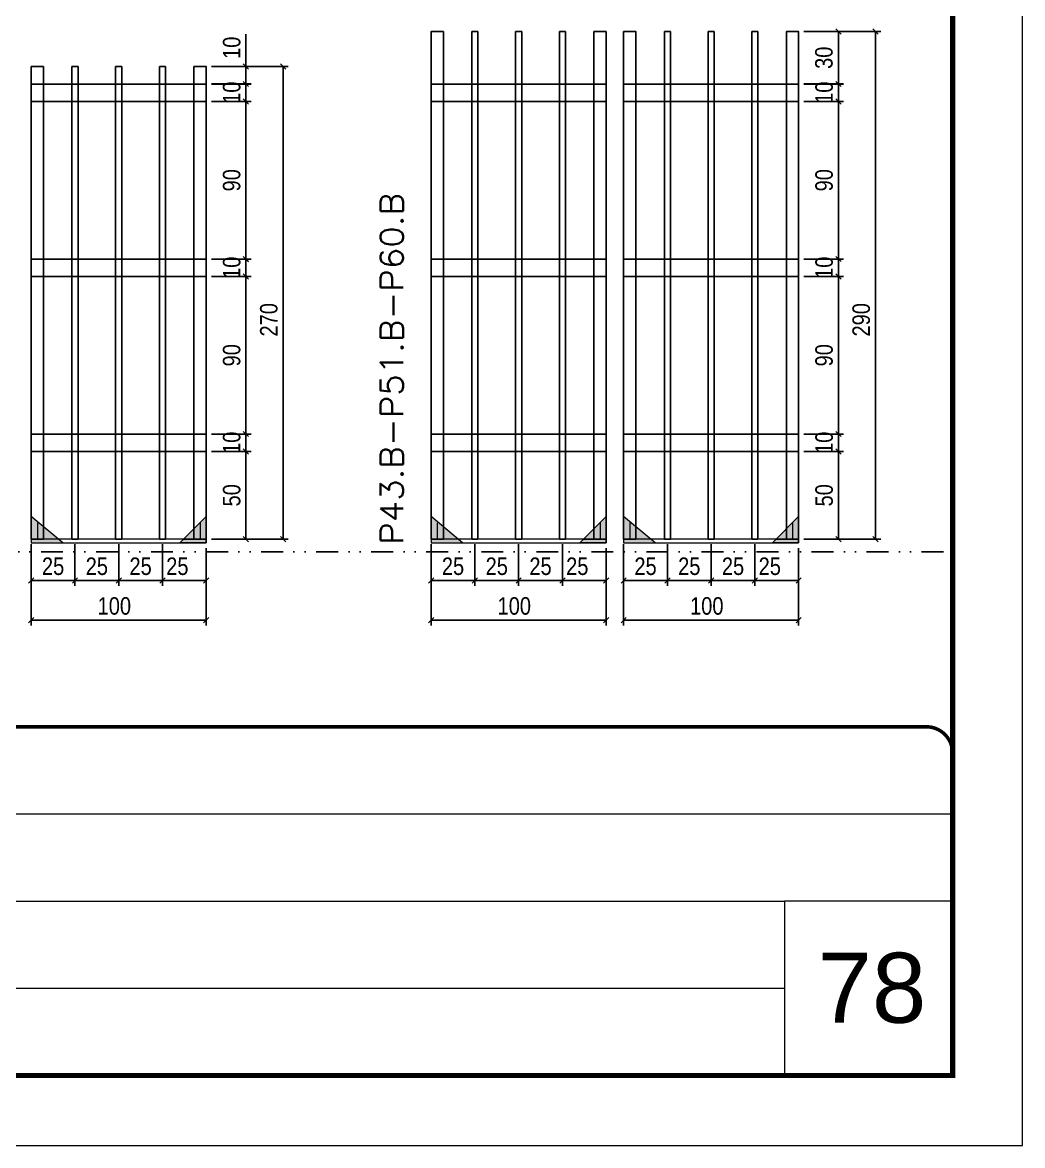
# Model space of a CAD drawing. Extents: x 14400 to 27878, y -21631 to 6985.
# Drawn here: x 16912 to 17483, y -15888 to -15247 of the extents above; entities that cross this region are included whole.
import ezdxf

# ---------------------------------------------------------------- set-up
doc = ezdxf.new("R2010")
doc.units = 0
for name, pattern in [('CONTINUO', [0]), ('DASHED', [0.75, 0.5, -0.25]), ('DIVIDE2', [0.625, 0.25, -0.125, 0, -0.125, 0, -0.125]), ('HIDDEN', [0.375, 0.25, -0.125])]:
    doc.linetypes.add(name, pattern=pattern)
for name, color, linetype, lineweight in [('CARIMBO', 255, 'Continuous', 9), ('Folhas', 255, 'Continuous', 9), ('Madeira', 126, 'Continuous', 18), ('Sarr 2.2x7', 40, 'Continuous', 9), ('SARRAFO DE PRESSAO', 251, 'DASHED', 9), ('Texto Seção', 7, 'Continuous', 15)]:
    doc.layers.add(name, color=color, linetype=linetype, lineweight=lineweight)
for name, color, linetype in [('COTA', 241, 'Continuous'), ('Nível', 160, 'Continuous'), ('SARR_2.2x10', 60, 'Continuous'), ('SARR_3.5x7', 81, 'Continuous'), ('SARR_7x7', 40, 'Continuous')]:
    doc.layers.add(name, color=color, linetype=linetype)
doc.styles.add('ARIAL', font='arial.ttf')
doc.styles.add('COTA TECNICA', font='techl___.ttf', dxfattribs={"height": 10})
doc.styles.add('REGUA-120', font='ROMANS.shx', dxfattribs={"height": 15})
doc.dimstyles.new('PAINEL', dxfattribs={"dimtxt": 10, "dimasz": 3, "dimexe": 3, "dimexo": 3, "dimgap": 3, "dimtad": 1, "dimdec": 1, "dimzin": 12, "dimdsep": 46, "dimtxsty": 'COTA TECNICA', "dimblk1": 'OBLIQUE', "dimblk2": 'OBLIQUE', "dimsah": 1, "dimcen": 0.9, "dimclrd": 4, "dimclre": 4, "dimclrt": 240, "dimadec": 1, "dimazin": 3, "dimtfac": 1, "dimtdec": 1, "dimtmove": 0, "dimatfit": 3, "dimfxl": 1, "dimtolj": 1, "dimtzin": 12, "dimarcsym": 0})

# ---------------------------------------------------------------- blocks, each defined once
blk = doc.blocks.new('9999999999')
at = {"color": 30, "linetype": 'CONTINUO'}
for p, q in [((98564.56, 34379.64), (99583.98, 34379.64)), ((98564.56, 34329.83), (99487.98, 34329.83)), ((99583.98, 34329.83), (99487.98, 34329.83)), ((99487.98, 34329.83), (99487.98, 34230.21)), ((98564.56, 34280.02), (99487.98, 34280.02))]:
    blk.add_line(p, q, dxfattribs=at)
at = {"color": 30, "linetype": 'CONTINUO', "const_width": 2}
blk.add_lwpolyline([(99583.98, 34230.21), (99583.98, 34414.45, 0.414214), (99568.98, 34429.45), (98228.98, 34429.45, 0.414214), (98213.98, 34414.45), (98213.98, 34245.21, 0.414214), (98228.98, 34230.21), (99583.98, 34230.21)], format="xyb", dxfattribs=at)
at = {"layer": 'Folhas'}
blk.add_lwpolyline([(98138.98, 34190.21), (99623.98, 34190.21), (99623.98, 35240.21), (98138.98, 35240.21)], close=True, dxfattribs=at)
at = {"layer": 'Folhas', "color": 30, "const_width": 3}
blk.add_lwpolyline([(98213.98, 34230.21), (99583.98, 34230.21), (99583.98, 35200.21), (98213.98, 35200.21)], close=True, dxfattribs=at)
blk = doc.blocks.new('_Oblique')
at = {"color": 0, "linetype": 'ByBlock', "lineweight": -2}
blk.add_line((-0.5, -0.5), (0.5, 0.5), dxfattribs=at)
blk = doc.blocks.new('*D3453')
at = {"layer": 'COTA', "color": 4, "lineweight": -2, "transparency": 16777216}
for p, q in [((17255.54, -15559.92), (17255.54, -15591.09)), ((17355.54, -15559.92), (17355.54, -15591.09)), ((17355.54, -15588.09), (17255.54, -15588.09))]:
    blk.add_line(p, q, dxfattribs=at)
at = {"layer": 'Defpoints', "color": 0, "transparency": 16777216}
for p in [(17255.54, -15556.92), (17355.54, -15556.92), (17255.54, -15588.09)]:
    blk.add_point(p, dxfattribs=at)
at = {"layer": 'COTA', "color": 4, "lineweight": -2, "transparency": 16777216, "xscale": 3, "yscale": 3, "zscale": 3, "rotation": 180}
blk.add_blockref('_Oblique', (17255.54, -15588.09), dxfattribs=at)
at = {"layer": 'COTA', "color": 4, "lineweight": -2, "transparency": 16777216, "xscale": 3, "yscale": 3, "zscale": 3}
blk.add_blockref('_Oblique', (17355.54, -15588.09), dxfattribs=at)
at = {"layer": 'COTA', "color": 240, "transparency": 16777216, "insert": (17303.04, -15579.99), "char_height": 10, "attachment_point": 5, "style": 'COTA TECNICA'}
blk.add_mtext('\\A1;100', dxfattribs=at)
blk = doc.blocks.new('*D3454')
at = {"layer": 'COTA', "color": 4, "lineweight": -2, "transparency": 16777216}
for p, q in [((17255.54, -15544.72), (17255.54, -15568.42)), ((17280.54, -15544.72), (17280.54, -15568.42)), ((17280.54, -15565.42), (17255.54, -15565.42))]:
    blk.add_line(p, q, dxfattribs=at)
at = {"layer": 'Defpoints', "color": 0, "transparency": 16777216}
for p in [(17255.54, -15541.72), (17280.54, -15541.72), (17255.54, -15565.42)]:
    blk.add_point(p, dxfattribs=at)
at = {"layer": 'COTA', "color": 4, "lineweight": -2, "transparency": 16777216, "xscale": 3, "yscale": 3, "zscale": 3, "rotation": 180}
blk.add_blockref('_Oblique', (17255.54, -15565.42), dxfattribs=at)
at = {"layer": 'COTA', "color": 4, "lineweight": -2, "transparency": 16777216, "xscale": 3, "yscale": 3, "zscale": 3}
blk.add_blockref('_Oblique', (17280.54, -15565.42), dxfattribs=at)
at = {"layer": 'COTA', "color": 240, "transparency": 16777216, "insert": (17268.04, -15557.31), "char_height": 10, "attachment_point": 5, "style": 'COTA TECNICA'}
blk.add_mtext('\\A1;25', dxfattribs=at)
blk = doc.blocks.new('*D3455')
at = {"layer": 'COTA', "color": 4, "lineweight": -2, "transparency": 16777216}
for p, q in [((17330.54, -15544.72), (17330.54, -15568.42)), ((17355.54, -15546.92), (17355.54, -15568.42)), ((17330.54, -15565.42), (17355.54, -15565.42))]:
    blk.add_line(p, q, dxfattribs=at)
at = {"layer": 'Defpoints', "color": 0, "transparency": 16777216}
for p in [(17330.54, -15541.72), (17355.54, -15543.92), (17355.54, -15565.42)]:
    blk.add_point(p, dxfattribs=at)
at = {"layer": 'COTA', "color": 4, "lineweight": -2, "transparency": 16777216, "xscale": 3, "yscale": 3, "zscale": 3, "rotation": 180}
blk.add_blockref('_Oblique', (17330.54, -15565.42), dxfattribs=at)
at = {"layer": 'COTA', "color": 4, "lineweight": -2, "transparency": 16777216, "xscale": 3, "yscale": 3, "zscale": 3}
blk.add_blockref('_Oblique', (17355.54, -15565.42), dxfattribs=at)
at = {"layer": 'COTA', "color": 240, "transparency": 16777216, "insert": (17339.04, -15557.31), "char_height": 10, "attachment_point": 5, "style": 'COTA TECNICA'}
blk.add_mtext('\\A1;25', dxfattribs=at)
blk = doc.blocks.new('*D3456')
at = {"layer": 'COTA', "color": 4, "lineweight": -2, "transparency": 16777216}
for p, q in [((17280.54, -15544.72), (17280.54, -15568.42)), ((17305.54, -15544.72), (17305.54, -15568.42)), ((17280.54, -15565.42), (17305.54, -15565.42))]:
    blk.add_line(p, q, dxfattribs=at)
at = {"layer": 'Defpoints', "color": 0, "transparency": 16777216}
for p in [(17280.54, -15541.72), (17305.54, -15541.72), (17305.54, -15565.42)]:
    blk.add_point(p, dxfattribs=at)
at = {"layer": 'COTA', "color": 4, "lineweight": -2, "transparency": 16777216, "xscale": 3, "yscale": 3, "zscale": 3, "rotation": 180}
blk.add_blockref('_Oblique', (17280.54, -15565.42), dxfattribs=at)
at = {"layer": 'COTA', "color": 4, "lineweight": -2, "transparency": 16777216, "xscale": 3, "yscale": 3, "zscale": 3}
blk.add_blockref('_Oblique', (17305.54, -15565.42), dxfattribs=at)
at = {"layer": 'COTA', "color": 240, "transparency": 16777216, "insert": (17293.04, -15557.31), "char_height": 10, "attachment_point": 5, "style": 'COTA TECNICA'}
blk.add_mtext('\\A1;25', dxfattribs=at)
blk = doc.blocks.new('*D3457')
at = {"layer": 'COTA', "color": 4, "lineweight": -2, "transparency": 16777216}
for p, q in [((17358.54, -15491.72), (17381.24, -15491.72)), ((17378.24, -15541.72), (17378.24, -15491.72)), ((17358.54, -15541.72), (17381.24, -15541.72))]:
    blk.add_line(p, q, dxfattribs=at)
at = {"layer": 'Defpoints', "color": 0, "transparency": 16777216}
for p in [(17355.54, -15491.72), (17378.24, -15491.72), (17355.54, -15541.72)]:
    blk.add_point(p, dxfattribs=at)
at = {"layer": 'COTA', "color": 4, "lineweight": -2, "transparency": 16777216, "xscale": 3, "yscale": 3, "zscale": 3}
for p, rotation in [((17378.24, -15491.72), 90), ((17378.24, -15541.72), 270)]:
    blk.add_blockref('_Oblique', p, dxfattribs=dict(at, rotation=rotation))
at = {"layer": 'COTA', "color": 240, "transparency": 16777216, "insert": (17370.13, -15516.72), "char_height": 10, "attachment_point": 5, "rotation": 90, "style": 'COTA TECNICA'}
blk.add_mtext('\\A1;50', dxfattribs=at)
blk = doc.blocks.new('*D3458')
at = {"layer": 'COTA', "color": 4, "lineweight": -2, "transparency": 16777216}
for p, q in [((17305.54, -15544.72), (17305.54, -15568.42)), ((17330.54, -15544.72), (17330.54, -15568.42)), ((17305.54, -15565.42), (17330.54, -15565.42))]:
    blk.add_line(p, q, dxfattribs=at)
at = {"layer": 'Defpoints', "color": 0, "transparency": 16777216}
for p in [(17305.54, -15541.72), (17330.54, -15541.72), (17330.54, -15565.42)]:
    blk.add_point(p, dxfattribs=at)
at = {"layer": 'COTA', "color": 4, "lineweight": -2, "transparency": 16777216, "xscale": 3, "yscale": 3, "zscale": 3, "rotation": 180}
blk.add_blockref('_Oblique', (17305.54, -15565.42), dxfattribs=at)
at = {"layer": 'COTA', "color": 4, "lineweight": -2, "transparency": 16777216, "xscale": 3, "yscale": 3, "zscale": 3}
blk.add_blockref('_Oblique', (17330.54, -15565.42), dxfattribs=at)
at = {"layer": 'COTA', "color": 240, "transparency": 16777216, "insert": (17318.04, -15557.31), "char_height": 10, "attachment_point": 5, "style": 'COTA TECNICA'}
blk.add_mtext('\\A1;25', dxfattribs=at)
blk = doc.blocks.new('*D3459')
at = {"layer": 'COTA', "color": 4, "lineweight": -2, "transparency": 16777216}
for p, q in [((17358.54, -15481.72), (17381.24, -15481.72)), ((17378.24, -15491.72), (17378.24, -15481.72)), ((17358.54, -15491.72), (17381.24, -15491.72))]:
    blk.add_line(p, q, dxfattribs=at)
at = {"layer": 'Defpoints', "color": 0, "transparency": 16777216}
for p in [(17355.54, -15481.72), (17378.24, -15481.72), (17355.54, -15491.72)]:
    blk.add_point(p, dxfattribs=at)
at = {"layer": 'COTA', "color": 4, "lineweight": -2, "transparency": 16777216, "xscale": 3, "yscale": 3, "zscale": 3}
for p, rotation in [((17378.24, -15481.72), 90), ((17378.24, -15491.72), 270)]:
    blk.add_blockref('_Oblique', p, dxfattribs=dict(at, rotation=rotation))
at = {"layer": 'COTA', "color": 240, "transparency": 16777216, "insert": (17370.13, -15486.72), "char_height": 10, "attachment_point": 5, "rotation": 90, "style": 'COTA TECNICA'}
blk.add_mtext('\\A1;10', dxfattribs=at)
blk = doc.blocks.new('*D3460')
at = {"layer": 'COTA', "color": 4, "lineweight": -2, "transparency": 16777216}
for p, q in [((17358.54, -15391.72), (17381.24, -15391.72)), ((17378.24, -15481.72), (17378.24, -15391.72)), ((17358.54, -15481.72), (17381.24, -15481.72))]:
    blk.add_line(p, q, dxfattribs=at)
at = {"layer": 'Defpoints', "color": 0, "transparency": 16777216}
for p in [(17355.54, -15391.72), (17378.24, -15391.72), (17355.54, -15481.72)]:
    blk.add_point(p, dxfattribs=at)
at = {"layer": 'COTA', "color": 4, "lineweight": -2, "transparency": 16777216, "xscale": 3, "yscale": 3, "zscale": 3}
for p, rotation in [((17378.24, -15391.72), 90), ((17378.24, -15481.72), 270)]:
    blk.add_blockref('_Oblique', p, dxfattribs=dict(at, rotation=rotation))
at = {"layer": 'COTA', "color": 240, "transparency": 16777216, "insert": (17370.1, -15436.72), "char_height": 10, "attachment_point": 5, "rotation": 90, "style": 'COTA TECNICA'}
blk.add_mtext('\\A1;90', dxfattribs=at)
blk = doc.blocks.new('*D3461')
at = {"layer": 'COTA', "color": 4, "lineweight": -2, "transparency": 16777216}
for p, q in [((17358.54, -15381.72), (17381.24, -15381.72)), ((17378.24, -15391.72), (17378.24, -15381.72)), ((17358.54, -15391.72), (17381.24, -15391.72))]:
    blk.add_line(p, q, dxfattribs=at)
at = {"layer": 'Defpoints', "color": 0, "transparency": 16777216}
for p in [(17355.54, -15381.72), (17378.24, -15381.72), (17355.54, -15391.72)]:
    blk.add_point(p, dxfattribs=at)
at = {"layer": 'COTA', "color": 4, "lineweight": -2, "transparency": 16777216, "xscale": 3, "yscale": 3, "zscale": 3}
for p, rotation in [((17378.24, -15381.72), 90), ((17378.24, -15391.72), 270)]:
    blk.add_blockref('_Oblique', p, dxfattribs=dict(at, rotation=rotation))
at = {"layer": 'COTA', "color": 240, "transparency": 16777216, "insert": (17370.13, -15386.72), "char_height": 10, "attachment_point": 5, "rotation": 90, "style": 'COTA TECNICA'}
blk.add_mtext('\\A1;10', dxfattribs=at)
blk = doc.blocks.new('*D3462')
at = {"layer": 'COTA', "color": 4, "lineweight": -2, "transparency": 16777216}
for p, q in [((17358.54, -15291.75), (17381.24, -15291.75)), ((17378.24, -15381.72), (17378.24, -15291.75)), ((17358.54, -15381.72), (17381.24, -15381.72))]:
    blk.add_line(p, q, dxfattribs=at)
at = {"layer": 'Defpoints', "color": 0, "transparency": 16777216}
for p in [(17355.54, -15291.75), (17378.24, -15291.75), (17355.54, -15381.72)]:
    blk.add_point(p, dxfattribs=at)
at = {"layer": 'COTA', "color": 4, "lineweight": -2, "transparency": 16777216, "xscale": 3, "yscale": 3, "zscale": 3}
for p, rotation in [((17378.24, -15291.75), 90), ((17378.24, -15381.72), 270)]:
    blk.add_blockref('_Oblique', p, dxfattribs=dict(at, rotation=rotation))
at = {"layer": 'COTA', "color": 240, "transparency": 16777216, "insert": (17370.1, -15336.73), "char_height": 10, "attachment_point": 5, "rotation": 90, "style": 'COTA TECNICA'}
blk.add_mtext('\\A1;90', dxfattribs=at)
blk = doc.blocks.new('*D3463')
at = {"layer": 'COTA', "color": 4, "lineweight": -2, "transparency": 16777216}
for p, q in [((17358.54, -15281.72), (17381.24, -15281.72)), ((17378.24, -15291.72), (17378.24, -15281.72)), ((17358.54, -15291.72), (17381.24, -15291.72))]:
    blk.add_line(p, q, dxfattribs=at)
at = {"layer": 'Defpoints', "color": 0, "transparency": 16777216}
for p in [(17355.54, -15281.72), (17378.24, -15281.72), (17355.54, -15291.72)]:
    blk.add_point(p, dxfattribs=at)
at = {"layer": 'COTA', "color": 4, "lineweight": -2, "transparency": 16777216, "xscale": 3, "yscale": 3, "zscale": 3}
for p, rotation in [((17378.24, -15281.72), 90), ((17378.24, -15291.72), 270)]:
    blk.add_blockref('_Oblique', p, dxfattribs=dict(at, rotation=rotation))
at = {"layer": 'COTA', "color": 240, "transparency": 16777216, "insert": (17370.13, -15286.72), "char_height": 10, "attachment_point": 5, "rotation": 90, "style": 'COTA TECNICA'}
blk.add_mtext('\\A1;10', dxfattribs=at)
blk = doc.blocks.new('*D3464')
at = {"layer": 'COTA', "color": 4, "lineweight": -2, "transparency": 16777216}
for p, q in [((17358.54, -15251.75), (17402.45, -15251.75)), ((17399.45, -15541.75), (17399.45, -15251.75)), ((17358.54, -15541.75), (17402.45, -15541.75))]:
    blk.add_line(p, q, dxfattribs=at)
at = {"layer": 'Defpoints', "color": 0, "transparency": 16777216}
for p in [(17355.54, -15251.75), (17399.45, -15251.75), (17355.54, -15541.75)]:
    blk.add_point(p, dxfattribs=at)
at = {"layer": 'COTA', "color": 4, "lineweight": -2, "transparency": 16777216, "xscale": 3, "yscale": 3, "zscale": 3}
for p, rotation in [((17399.45, -15251.75), 90), ((17399.45, -15541.75), 270)]:
    blk.add_blockref('_Oblique', p, dxfattribs=dict(at, rotation=rotation))
at = {"layer": 'COTA', "color": 240, "transparency": 16777216, "insert": (17391.32, -15416.45), "char_height": 10, "attachment_point": 5, "rotation": 90, "style": 'COTA TECNICA'}
blk.add_mtext('\\A1;290', dxfattribs=at)
blk = doc.blocks.new('*D3465')
at = {"layer": 'COTA', "color": 4, "lineweight": -2, "transparency": 16777216}
for p, q in [((17145.54, -15559.92), (17145.54, -15591.09)), ((17245.54, -15559.92), (17245.54, -15591.09)), ((17245.54, -15588.09), (17145.54, -15588.09))]:
    blk.add_line(p, q, dxfattribs=at)
at = {"layer": 'Defpoints', "color": 0, "transparency": 16777216}
for p in [(17145.54, -15556.92), (17245.54, -15556.92), (17145.54, -15588.09)]:
    blk.add_point(p, dxfattribs=at)
at = {"layer": 'COTA', "color": 4, "lineweight": -2, "transparency": 16777216, "xscale": 3, "yscale": 3, "zscale": 3, "rotation": 180}
blk.add_blockref('_Oblique', (17145.54, -15588.09), dxfattribs=at)
at = {"layer": 'COTA', "color": 4, "lineweight": -2, "transparency": 16777216, "xscale": 3, "yscale": 3, "zscale": 3}
blk.add_blockref('_Oblique', (17245.54, -15588.09), dxfattribs=at)
at = {"layer": 'COTA', "color": 240, "transparency": 16777216, "insert": (17193.04, -15579.99), "char_height": 10, "attachment_point": 5, "style": 'COTA TECNICA'}
blk.add_mtext('\\A1;100', dxfattribs=at)
blk = doc.blocks.new('*D3466')
at = {"layer": 'COTA', "color": 4, "lineweight": -2, "transparency": 16777216}
for p, q in [((17145.54, -15544.72), (17145.54, -15568.42)), ((17170.54, -15544.72), (17170.54, -15568.42)), ((17170.54, -15565.42), (17145.54, -15565.42))]:
    blk.add_line(p, q, dxfattribs=at)
at = {"layer": 'Defpoints', "color": 0, "transparency": 16777216}
for p in [(17145.54, -15541.72), (17170.54, -15541.72), (17145.54, -15565.42)]:
    blk.add_point(p, dxfattribs=at)
at = {"layer": 'COTA', "color": 4, "lineweight": -2, "transparency": 16777216, "xscale": 3, "yscale": 3, "zscale": 3, "rotation": 180}
blk.add_blockref('_Oblique', (17145.54, -15565.42), dxfattribs=at)
at = {"layer": 'COTA', "color": 4, "lineweight": -2, "transparency": 16777216, "xscale": 3, "yscale": 3, "zscale": 3}
blk.add_blockref('_Oblique', (17170.54, -15565.42), dxfattribs=at)
at = {"layer": 'COTA', "color": 240, "transparency": 16777216, "insert": (17158.04, -15557.31), "char_height": 10, "attachment_point": 5, "style": 'COTA TECNICA'}
blk.add_mtext('\\A1;25', dxfattribs=at)
blk = doc.blocks.new('*D3467')
at = {"layer": 'COTA', "color": 4, "lineweight": -2, "transparency": 16777216}
for p, q in [((17220.54, -15544.72), (17220.54, -15568.42)), ((17245.54, -15546.92), (17245.54, -15568.42)), ((17220.54, -15565.42), (17245.54, -15565.42))]:
    blk.add_line(p, q, dxfattribs=at)
at = {"layer": 'Defpoints', "color": 0, "transparency": 16777216}
for p in [(17220.54, -15541.72), (17245.54, -15543.92), (17245.54, -15565.42)]:
    blk.add_point(p, dxfattribs=at)
at = {"layer": 'COTA', "color": 4, "lineweight": -2, "transparency": 16777216, "xscale": 3, "yscale": 3, "zscale": 3, "rotation": 180}
blk.add_blockref('_Oblique', (17220.54, -15565.42), dxfattribs=at)
at = {"layer": 'COTA', "color": 4, "lineweight": -2, "transparency": 16777216, "xscale": 3, "yscale": 3, "zscale": 3}
blk.add_blockref('_Oblique', (17245.54, -15565.42), dxfattribs=at)
at = {"layer": 'COTA', "color": 240, "transparency": 16777216, "insert": (17229.04, -15557.31), "char_height": 10, "attachment_point": 5, "style": 'COTA TECNICA'}
blk.add_mtext('\\A1;25', dxfattribs=at)
blk = doc.blocks.new('*D3468')
at = {"layer": 'COTA', "color": 4, "lineweight": -2, "transparency": 16777216}
for p, q in [((17170.54, -15544.72), (17170.54, -15568.42)), ((17195.54, -15544.72), (17195.54, -15568.42)), ((17170.54, -15565.42), (17195.54, -15565.42))]:
    blk.add_line(p, q, dxfattribs=at)
at = {"layer": 'Defpoints', "color": 0, "transparency": 16777216}
for p in [(17170.54, -15541.72), (17195.54, -15541.72), (17195.54, -15565.42)]:
    blk.add_point(p, dxfattribs=at)
at = {"layer": 'COTA', "color": 4, "lineweight": -2, "transparency": 16777216, "xscale": 3, "yscale": 3, "zscale": 3, "rotation": 180}
blk.add_blockref('_Oblique', (17170.54, -15565.42), dxfattribs=at)
at = {"layer": 'COTA', "color": 4, "lineweight": -2, "transparency": 16777216, "xscale": 3, "yscale": 3, "zscale": 3}
blk.add_blockref('_Oblique', (17195.54, -15565.42), dxfattribs=at)
at = {"layer": 'COTA', "color": 240, "transparency": 16777216, "insert": (17183.04, -15557.31), "char_height": 10, "attachment_point": 5, "style": 'COTA TECNICA'}
blk.add_mtext('\\A1;25', dxfattribs=at)
blk = doc.blocks.new('*D3469')
at = {"layer": 'COTA', "color": 4, "lineweight": -2, "transparency": 16777216}
for p, q in [((17195.54, -15544.72), (17195.54, -15568.42)), ((17220.54, -15544.72), (17220.54, -15568.42)), ((17195.54, -15565.42), (17220.54, -15565.42))]:
    blk.add_line(p, q, dxfattribs=at)
at = {"layer": 'Defpoints', "color": 0, "transparency": 16777216}
for p in [(17195.54, -15541.72), (17220.54, -15541.72), (17220.54, -15565.42)]:
    blk.add_point(p, dxfattribs=at)
at = {"layer": 'COTA', "color": 4, "lineweight": -2, "transparency": 16777216, "xscale": 3, "yscale": 3, "zscale": 3, "rotation": 180}
blk.add_blockref('_Oblique', (17195.54, -15565.42), dxfattribs=at)
at = {"layer": 'COTA', "color": 4, "lineweight": -2, "transparency": 16777216, "xscale": 3, "yscale": 3, "zscale": 3}
blk.add_blockref('_Oblique', (17220.54, -15565.42), dxfattribs=at)
at = {"layer": 'COTA', "color": 240, "transparency": 16777216, "insert": (17208.04, -15557.31), "char_height": 10, "attachment_point": 5, "style": 'COTA TECNICA'}
blk.add_mtext('\\A1;25', dxfattribs=at)
blk = doc.blocks.new('*D3470')
at = {"layer": 'COTA', "color": 4, "lineweight": -2, "transparency": 16777216}
for p, q in [((17358.54, -15251.75), (17381.24, -15251.75)), ((17378.24, -15281.75), (17378.24, -15251.75)), ((17358.54, -15281.75), (17381.24, -15281.75))]:
    blk.add_line(p, q, dxfattribs=at)
at = {"layer": 'Defpoints', "color": 0, "transparency": 16777216}
for p in [(17355.54, -15251.75), (17378.24, -15251.75), (17355.54, -15281.75)]:
    blk.add_point(p, dxfattribs=at)
at = {"layer": 'COTA', "color": 4, "lineweight": -2, "transparency": 16777216, "xscale": 3, "yscale": 3, "zscale": 3}
for p, rotation in [((17378.24, -15251.75), 90), ((17378.24, -15281.75), 270)]:
    blk.add_blockref('_Oblique', p, dxfattribs=dict(at, rotation=rotation))
at = {"layer": 'COTA', "color": 240, "transparency": 16777216, "insert": (17370.02, -15266.75), "char_height": 10, "attachment_point": 5, "rotation": 90, "style": 'COTA TECNICA'}
blk.add_mtext('\\A1;30', dxfattribs=at)
blk = doc.blocks.new('*D3517')
at = {"layer": 'COTA', "color": 4, "lineweight": -2, "transparency": 16777216}
for p, q in [((16917.02, -15559.92), (16917.02, -15591.09)), ((17017.02, -15559.92), (17017.02, -15591.09)), ((17017.02, -15588.09), (16917.02, -15588.09))]:
    blk.add_line(p, q, dxfattribs=at)
at = {"layer": 'Defpoints', "color": 0, "transparency": 16777216}
for p in [(16917.02, -15556.92), (17017.02, -15556.92), (16917.02, -15588.09)]:
    blk.add_point(p, dxfattribs=at)
at = {"layer": 'COTA', "color": 4, "lineweight": -2, "transparency": 16777216, "xscale": 3, "yscale": 3, "zscale": 3, "rotation": 180}
blk.add_blockref('_Oblique', (16917.02, -15588.09), dxfattribs=at)
at = {"layer": 'COTA', "color": 4, "lineweight": -2, "transparency": 16777216, "xscale": 3, "yscale": 3, "zscale": 3}
blk.add_blockref('_Oblique', (17017.02, -15588.09), dxfattribs=at)
at = {"layer": 'COTA', "color": 240, "transparency": 16777216, "insert": (16964.52, -15579.99), "char_height": 10, "attachment_point": 5, "style": 'COTA TECNICA'}
blk.add_mtext('\\A1;100', dxfattribs=at)
blk = doc.blocks.new('*D3518')
at = {"layer": 'COTA', "color": 4, "lineweight": -2, "transparency": 16777216}
for p, q in [((16917.02, -15544.72), (16917.02, -15568.42)), ((16942.02, -15544.72), (16942.02, -15568.42)), ((16942.02, -15565.42), (16917.02, -15565.42))]:
    blk.add_line(p, q, dxfattribs=at)
at = {"layer": 'Defpoints', "color": 0, "transparency": 16777216}
for p in [(16917.02, -15541.72), (16942.02, -15541.72), (16917.02, -15565.42)]:
    blk.add_point(p, dxfattribs=at)
at = {"layer": 'COTA', "color": 4, "lineweight": -2, "transparency": 16777216, "xscale": 3, "yscale": 3, "zscale": 3, "rotation": 180}
blk.add_blockref('_Oblique', (16917.02, -15565.42), dxfattribs=at)
at = {"layer": 'COTA', "color": 4, "lineweight": -2, "transparency": 16777216, "xscale": 3, "yscale": 3, "zscale": 3}
blk.add_blockref('_Oblique', (16942.02, -15565.42), dxfattribs=at)
at = {"layer": 'COTA', "color": 240, "transparency": 16777216, "insert": (16929.52, -15557.31), "char_height": 10, "attachment_point": 5, "style": 'COTA TECNICA'}
blk.add_mtext('\\A1;25', dxfattribs=at)
blk = doc.blocks.new('*D3519')
at = {"layer": 'COTA', "color": 4, "lineweight": -2, "transparency": 16777216}
for p, q in [((16992.02, -15544.72), (16992.02, -15568.42)), ((17017.02, -15546.92), (17017.02, -15568.42)), ((16992.02, -15565.42), (17017.02, -15565.42))]:
    blk.add_line(p, q, dxfattribs=at)
at = {"layer": 'Defpoints', "color": 0, "transparency": 16777216}
for p in [(16992.02, -15541.72), (17017.02, -15543.92), (17017.02, -15565.42)]:
    blk.add_point(p, dxfattribs=at)
at = {"layer": 'COTA', "color": 4, "lineweight": -2, "transparency": 16777216, "xscale": 3, "yscale": 3, "zscale": 3, "rotation": 180}
blk.add_blockref('_Oblique', (16992.02, -15565.42), dxfattribs=at)
at = {"layer": 'COTA', "color": 4, "lineweight": -2, "transparency": 16777216, "xscale": 3, "yscale": 3, "zscale": 3}
blk.add_blockref('_Oblique', (17017.02, -15565.42), dxfattribs=at)
at = {"layer": 'COTA', "color": 240, "transparency": 16777216, "insert": (17000.52, -15557.31), "char_height": 10, "attachment_point": 5, "style": 'COTA TECNICA'}
blk.add_mtext('\\A1;25', dxfattribs=at)
blk = doc.blocks.new('*D3520')
at = {"layer": 'COTA', "color": 4, "lineweight": -2, "transparency": 16777216}
for p, q in [((16942.02, -15544.72), (16942.02, -15568.42)), ((16967.02, -15544.72), (16967.02, -15568.42)), ((16942.02, -15565.42), (16967.02, -15565.42))]:
    blk.add_line(p, q, dxfattribs=at)
at = {"layer": 'Defpoints', "color": 0, "transparency": 16777216}
for p in [(16942.02, -15541.72), (16967.02, -15541.72), (16967.02, -15565.42)]:
    blk.add_point(p, dxfattribs=at)
at = {"layer": 'COTA', "color": 4, "lineweight": -2, "transparency": 16777216, "xscale": 3, "yscale": 3, "zscale": 3, "rotation": 180}
blk.add_blockref('_Oblique', (16942.02, -15565.42), dxfattribs=at)
at = {"layer": 'COTA', "color": 4, "lineweight": -2, "transparency": 16777216, "xscale": 3, "yscale": 3, "zscale": 3}
blk.add_blockref('_Oblique', (16967.02, -15565.42), dxfattribs=at)
at = {"layer": 'COTA', "color": 240, "transparency": 16777216, "insert": (16954.52, -15557.31), "char_height": 10, "attachment_point": 5, "style": 'COTA TECNICA'}
blk.add_mtext('\\A1;25', dxfattribs=at)
blk = doc.blocks.new('*D3521')
at = {"layer": 'COTA', "color": 4, "lineweight": -2, "transparency": 16777216}
for p, q in [((17020.02, -15491.72), (17042.72, -15491.72)), ((17039.72, -15541.72), (17039.72, -15491.72)), ((17020.02, -15541.72), (17042.72, -15541.72))]:
    blk.add_line(p, q, dxfattribs=at)
at = {"layer": 'Defpoints', "color": 0, "transparency": 16777216}
for p in [(17017.02, -15491.72), (17039.72, -15491.72), (17017.02, -15541.72)]:
    blk.add_point(p, dxfattribs=at)
at = {"layer": 'COTA', "color": 4, "lineweight": -2, "transparency": 16777216, "xscale": 3, "yscale": 3, "zscale": 3}
for p, rotation in [((17039.72, -15491.72), 90), ((17039.72, -15541.72), 270)]:
    blk.add_blockref('_Oblique', p, dxfattribs=dict(at, rotation=rotation))
at = {"layer": 'COTA', "color": 240, "transparency": 16777216, "insert": (17031.61, -15516.72), "char_height": 10, "attachment_point": 5, "rotation": 90, "style": 'COTA TECNICA'}
blk.add_mtext('\\A1;50', dxfattribs=at)
blk = doc.blocks.new('*D3522')
at = {"layer": 'COTA', "color": 4, "lineweight": -2, "transparency": 16777216}
for p, q in [((16967.02, -15544.72), (16967.02, -15568.42)), ((16992.02, -15544.72), (16992.02, -15568.42)), ((16967.02, -15565.42), (16992.02, -15565.42))]:
    blk.add_line(p, q, dxfattribs=at)
at = {"layer": 'Defpoints', "color": 0, "transparency": 16777216}
for p in [(16967.02, -15541.72), (16992.02, -15541.72), (16992.02, -15565.42)]:
    blk.add_point(p, dxfattribs=at)
at = {"layer": 'COTA', "color": 4, "lineweight": -2, "transparency": 16777216, "xscale": 3, "yscale": 3, "zscale": 3, "rotation": 180}
blk.add_blockref('_Oblique', (16967.02, -15565.42), dxfattribs=at)
at = {"layer": 'COTA', "color": 4, "lineweight": -2, "transparency": 16777216, "xscale": 3, "yscale": 3, "zscale": 3}
blk.add_blockref('_Oblique', (16992.02, -15565.42), dxfattribs=at)
at = {"layer": 'COTA', "color": 240, "transparency": 16777216, "insert": (16979.52, -15557.31), "char_height": 10, "attachment_point": 5, "style": 'COTA TECNICA'}
blk.add_mtext('\\A1;25', dxfattribs=at)
blk = doc.blocks.new('*D3523')
at = {"layer": 'COTA', "color": 4, "lineweight": -2, "transparency": 16777216}
for p, q in [((17020.02, -15481.72), (17042.72, -15481.72)), ((17039.72, -15491.72), (17039.72, -15481.72)), ((17020.02, -15491.72), (17042.72, -15491.72))]:
    blk.add_line(p, q, dxfattribs=at)
at = {"layer": 'Defpoints', "color": 0, "transparency": 16777216}
for p in [(17017.02, -15481.72), (17039.72, -15481.72), (17017.02, -15491.72)]:
    blk.add_point(p, dxfattribs=at)
at = {"layer": 'COTA', "color": 4, "lineweight": -2, "transparency": 16777216, "xscale": 3, "yscale": 3, "zscale": 3}
for p, rotation in [((17039.72, -15481.72), 90), ((17039.72, -15491.72), 270)]:
    blk.add_blockref('_Oblique', p, dxfattribs=dict(at, rotation=rotation))
at = {"layer": 'COTA', "color": 240, "transparency": 16777216, "insert": (17031.61, -15486.72), "char_height": 10, "attachment_point": 5, "rotation": 90, "style": 'COTA TECNICA'}
blk.add_mtext('\\A1;10', dxfattribs=at)
blk = doc.blocks.new('*D3524')
at = {"layer": 'COTA', "color": 4, "lineweight": -2, "transparency": 16777216}
for p, q in [((17020.02, -15391.72), (17042.72, -15391.72)), ((17039.72, -15481.72), (17039.72, -15391.72)), ((17020.02, -15481.72), (17042.72, -15481.72))]:
    blk.add_line(p, q, dxfattribs=at)
at = {"layer": 'Defpoints', "color": 0, "transparency": 16777216}
for p in [(17017.02, -15391.72), (17039.72, -15391.72), (17017.02, -15481.72)]:
    blk.add_point(p, dxfattribs=at)
at = {"layer": 'COTA', "color": 4, "lineweight": -2, "transparency": 16777216, "xscale": 3, "yscale": 3, "zscale": 3}
for p, rotation in [((17039.72, -15391.72), 90), ((17039.72, -15481.72), 270)]:
    blk.add_blockref('_Oblique', p, dxfattribs=dict(at, rotation=rotation))
at = {"layer": 'COTA', "color": 240, "transparency": 16777216, "insert": (17031.58, -15436.72), "char_height": 10, "attachment_point": 5, "rotation": 90, "style": 'COTA TECNICA'}
blk.add_mtext('\\A1;90', dxfattribs=at)
blk = doc.blocks.new('*D3525')
at = {"layer": 'COTA', "color": 4, "lineweight": -2, "transparency": 16777216}
for p, q in [((17020.02, -15381.72), (17042.72, -15381.72)), ((17039.72, -15391.72), (17039.72, -15381.72)), ((17020.02, -15391.72), (17042.72, -15391.72))]:
    blk.add_line(p, q, dxfattribs=at)
at = {"layer": 'Defpoints', "color": 0, "transparency": 16777216}
for p in [(17017.02, -15381.72), (17039.72, -15381.72), (17017.02, -15391.72)]:
    blk.add_point(p, dxfattribs=at)
at = {"layer": 'COTA', "color": 4, "lineweight": -2, "transparency": 16777216, "xscale": 3, "yscale": 3, "zscale": 3}
for p, rotation in [((17039.72, -15381.72), 90), ((17039.72, -15391.72), 270)]:
    blk.add_blockref('_Oblique', p, dxfattribs=dict(at, rotation=rotation))
at = {"layer": 'COTA', "color": 240, "transparency": 16777216, "insert": (17031.61, -15386.72), "char_height": 10, "attachment_point": 5, "rotation": 90, "style": 'COTA TECNICA'}
blk.add_mtext('\\A1;10', dxfattribs=at)
blk = doc.blocks.new('*D3526')
at = {"layer": 'COTA', "color": 4, "lineweight": -2, "transparency": 16777216}
for p, q in [((17020.02, -15271.75), (17063.93, -15271.75)), ((17060.93, -15541.75), (17060.93, -15271.75)), ((17020.02, -15541.75), (17063.93, -15541.75))]:
    blk.add_line(p, q, dxfattribs=at)
at = {"layer": 'Defpoints', "color": 0, "transparency": 16777216}
for p in [(17017.02, -15271.75), (17060.93, -15271.75), (17017.02, -15541.75)]:
    blk.add_point(p, dxfattribs=at)
at = {"layer": 'COTA', "color": 4, "lineweight": -2, "transparency": 16777216, "xscale": 3, "yscale": 3, "zscale": 3}
for p, rotation in [((17060.93, -15271.75), 90), ((17060.93, -15541.75), 270)]:
    blk.add_blockref('_Oblique', p, dxfattribs=dict(at, rotation=rotation))
at = {"layer": 'COTA', "color": 240, "transparency": 16777216, "insert": (17052.83, -15416.45), "char_height": 10, "attachment_point": 5, "rotation": 90, "style": 'COTA TECNICA'}
blk.add_mtext('\\A1;270', dxfattribs=at)
blk = doc.blocks.new('*D3531')
at = {"layer": 'COTA', "color": 4, "lineweight": -2, "transparency": 16777216}
for p, q in [((17020.02, -15291.75), (17042.72, -15291.75)), ((17039.72, -15381.75), (17039.72, -15291.75)), ((17020.02, -15381.75), (17042.72, -15381.75))]:
    blk.add_line(p, q, dxfattribs=at)
at = {"layer": 'Defpoints', "color": 0, "transparency": 16777216}
for p in [(17017.02, -15291.75), (17039.72, -15291.75), (17017.02, -15381.75)]:
    blk.add_point(p, dxfattribs=at)
at = {"layer": 'COTA', "color": 4, "lineweight": -2, "transparency": 16777216, "xscale": 3, "yscale": 3, "zscale": 3}
for p, rotation in [((17039.72, -15291.75), 90), ((17039.72, -15381.75), 270)]:
    blk.add_blockref('_Oblique', p, dxfattribs=dict(at, rotation=rotation))
at = {"layer": 'COTA', "color": 240, "transparency": 16777216, "insert": (17031.58, -15336.75), "char_height": 10, "attachment_point": 5, "rotation": 90, "style": 'COTA TECNICA'}
blk.add_mtext('\\A1;90', dxfattribs=at)
blk = doc.blocks.new('*D3527')
at = {"layer": 'COTA', "color": 4, "lineweight": -2, "transparency": 16777216}
for p, q in [((17020.02, -15281.72), (17042.72, -15281.72)), ((17039.72, -15291.72), (17039.72, -15281.72)), ((17020.02, -15291.72), (17042.72, -15291.72))]:
    blk.add_line(p, q, dxfattribs=at)
at = {"layer": 'Defpoints', "color": 0, "transparency": 16777216}
for p in [(17017.02, -15281.72), (17039.72, -15281.72), (17017.02, -15291.72)]:
    blk.add_point(p, dxfattribs=at)
at = {"layer": 'COTA', "color": 4, "lineweight": -2, "transparency": 16777216, "xscale": 3, "yscale": 3, "zscale": 3}
for p, rotation in [((17039.72, -15281.72), 90), ((17039.72, -15291.72), 270)]:
    blk.add_blockref('_Oblique', p, dxfattribs=dict(at, rotation=rotation))
at = {"layer": 'COTA', "color": 240, "transparency": 16777216, "insert": (17031.61, -15286.72), "char_height": 10, "attachment_point": 5, "rotation": 90, "style": 'COTA TECNICA'}
blk.add_mtext('\\A1;10', dxfattribs=at)
blk = doc.blocks.new('*D3532')
at = {"layer": 'COTA', "color": 4, "lineweight": -2, "transparency": 16777216}
for p, q in [((17039.72, -15271.75), (17039.72, -15253.32)), ((17020.02, -15271.75), (17042.72, -15271.75)), ((17039.72, -15281.75), (17039.72, -15271.75)), ((17020.02, -15281.75), (17042.72, -15281.75))]:
    blk.add_line(p, q, dxfattribs=at)
at = {"layer": 'Defpoints', "color": 0, "transparency": 16777216}
for p in [(17017.02, -15271.75), (17039.72, -15271.75), (17017.02, -15281.75)]:
    blk.add_point(p, dxfattribs=at)
at = {"layer": 'COTA', "color": 4, "lineweight": -2, "transparency": 16777216, "xscale": 3, "yscale": 3, "zscale": 3}
for p, rotation in [((17039.72, -15271.75), 90), ((17039.72, -15281.75), 270)]:
    blk.add_blockref('_Oblique', p, dxfattribs=dict(at, rotation=rotation))
at = {"layer": 'COTA', "color": 240, "transparency": 16777216, "insert": (17031.61, -15261.04), "char_height": 10, "attachment_point": 5, "rotation": 90, "style": 'COTA TECNICA'}
blk.add_mtext('\\A1;10', dxfattribs=at)

msp = doc.modelspace()

# ---------------------------------------------------------------- hatches: boundary and pattern name
at = {"layer": 'Madeira'}
h = msp.add_hatch(color=252, dxfattribs=at)
h.dxf.hatch_style = 2
h.paths.add_polyline_path([(16917.02, -15528.92), (16917.02, -15543.92), (16935.02, -15543.92)])
h = msp.add_hatch(color=252, dxfattribs=at)
h.dxf.hatch_style = 2
h.paths.add_polyline_path([(17017.02, -15528.92), (17017.02, -15543.92), (17002.02, -15543.92)])
h = msp.add_hatch(color=252, dxfattribs=at)
h.dxf.hatch_style = 2
h.paths.add_polyline_path([(17145.54, -15528.92), (17145.54, -15543.92), (17163.54, -15543.92)])
h = msp.add_hatch(color=252, dxfattribs=at)
h.dxf.hatch_style = 2
h.paths.add_polyline_path([(17245.54, -15528.92), (17245.54, -15543.92), (17230.54, -15543.92)])
h = msp.add_hatch(color=252, dxfattribs=at)
h.dxf.hatch_style = 2
h.paths.add_polyline_path([(17255.54, -15528.92), (17255.54, -15543.92), (17273.54, -15543.92)])
h = msp.add_hatch(color=252, dxfattribs=at)
h.dxf.hatch_style = 2
h.paths.add_polyline_path([(17355.54, -15528.92), (17355.54, -15543.92), (17340.54, -15543.92)])

# ---------------------------------------------------------------- linework, layer by layer
at = {"layer": 'Madeira', "color": 1, "linetype": 'HIDDEN'}
for p, q in [((16920.52, -15532.42), (16920.52, -15541.72)), ((16920.52, -15532.42), (16920.52, -15541.72)), ((17013.52, -15532.42), (17013.52, -15541.72)), ((17013.52, -15532.42), (17013.52, -15541.72)), ((17149.04, -15532.42), (17149.04, -15541.72)), ((17149.04, -15532.42), (17149.04, -15541.72)), ((17242.04, -15532.42), (17242.04, -15541.72)), ((17242.04, -15532.42), (17242.04, -15541.72)), ((17259.04, -15532.42), (17259.04, -15541.72)), ((17259.04, -15532.42), (17259.04, -15541.72)), ((17352.04, -15532.42), (17352.04, -15541.72)), ((17352.04, -15532.42), (17352.04, -15541.72)), ((16924.02, -15535.92), (16924.02, -15541.72)), ((17152.54, -15535.92), (17152.54, -15541.72)), ((17262.54, -15535.92), (17262.54, -15541.72)), ((16926.85, -15541.72), (16917.02, -15541.72)), ((16926.85, -15541.72), (16917.02, -15541.72)), ((16932.82, -15541.72), (16917.02, -15541.72)), ((17004.22, -15541.72), (17017.02, -15541.72)), ((17007.18, -15541.72), (17017.02, -15541.72)), ((17007.18, -15541.72), (17017.02, -15541.72)), ((17155.37, -15541.72), (17145.54, -15541.72)), ((17155.37, -15541.72), (17145.54, -15541.72)), ((17161.34, -15541.72), (17145.54, -15541.72)), ((17232.74, -15541.72), (17245.54, -15541.72)), ((17235.7, -15541.72), (17245.54, -15541.72)), ((17235.7, -15541.72), (17245.54, -15541.72)), ((17265.37, -15541.72), (17255.54, -15541.72)), ((17265.37, -15541.72), (17255.54, -15541.72)), ((17271.34, -15541.72), (17255.54, -15541.72)), ((17342.74, -15541.72), (17355.54, -15541.72)), ((17345.7, -15541.72), (17355.54, -15541.72)), ((17345.7, -15541.72), (17355.54, -15541.72))]:
    msp.add_line(p, q, dxfattribs=at)
at = {"layer": 'Madeira'}
for p, q in [((16917.02, -15541.72), (16917.02, -15543.92)), ((16917.02, -15541.72), (16917.02, -15543.92)), ((16917.02, -15541.72), (16917.02, -15543.92)), ((17145.54, -15541.72), (17145.54, -15543.92)), ((17145.54, -15541.72), (17145.54, -15543.92)), ((17145.54, -15541.72), (17145.54, -15543.92)), ((17255.54, -15541.72), (17255.54, -15543.92)), ((17255.54, -15541.72), (17255.54, -15543.92)), ((17255.54, -15541.72), (17255.54, -15543.92))]:
    msp.add_line(p, q, dxfattribs=at)
at = {"layer": 'Madeira', "color": 0}
for points in [[(16917.02, -15528.92), (16917.02, -15543.92), (16935.02, -15543.92), (16917.02, -15528.92)], [(17017.02, -15528.92), (17017.02, -15543.92), (17002.02, -15543.92), (17017.02, -15528.92)], [(17145.54, -15528.92), (17145.54, -15543.92), (17163.54, -15543.92), (17145.54, -15528.92)], [(17245.54, -15528.92), (17245.54, -15543.92), (17230.54, -15543.92), (17245.54, -15528.92)], [(17255.54, -15528.92), (17255.54, -15543.92), (17273.54, -15543.92), (17255.54, -15528.92)], [(17355.54, -15528.92), (17355.54, -15543.92), (17340.54, -15543.92), (17355.54, -15528.92)]]:
    msp.add_lwpolyline(points, dxfattribs=at)
at = {"layer": 'Nível', "color": 4, "linetype": 'DIVIDE2', "ltscale": 50}
msp.add_line((16073.47, -15548.92), (17443.47, -15548.92), dxfattribs=at)
at = {"layer": 'Sarr 2.2x7'}
for points in [[(17017.02, -15541.72), (16917.02, -15541.72), (16917.02, -15543.92), (17017.02, -15543.92)], [(17245.54, -15541.72), (17145.54, -15541.72), (17145.54, -15543.92), (17245.54, -15543.92)], [(17355.54, -15541.72), (17255.54, -15541.72), (17255.54, -15543.92), (17355.54, -15543.92)]]:
    msp.add_lwpolyline(points, close=True, dxfattribs=at)
at = {"layer": 'SARR_2.2x10'}
for points in [[(16917.02, -15281.75), (17017.02, -15281.75), (17017.02, -15291.75), (16917.02, -15291.75)], [(17145.54, -15281.75), (17245.54, -15281.75), (17245.54, -15291.75), (17145.54, -15291.75)], [(17255.54, -15281.75), (17355.54, -15281.75), (17355.54, -15291.75), (17255.54, -15291.75)], [(16917.02, -15381.75), (17017.02, -15381.75), (17017.02, -15391.75), (16917.02, -15391.75)], [(17145.54, -15381.75), (17245.54, -15381.75), (17245.54, -15391.75), (17145.54, -15391.75)], [(17255.54, -15381.75), (17355.54, -15381.75), (17355.54, -15391.75), (17255.54, -15391.75)], [(16917.02, -15481.75), (17017.02, -15481.75), (17017.02, -15491.75), (16917.02, -15491.75)], [(17145.54, -15481.75), (17245.54, -15481.75), (17245.54, -15491.75), (17145.54, -15491.75)], [(17255.54, -15481.75), (17355.54, -15481.75), (17355.54, -15491.75), (17255.54, -15491.75)]]:
    msp.add_lwpolyline(points, close=True, dxfattribs=at)
at = {"layer": 'SARR_3.5x7'}
for p, q in [((17168.79, -15541.72), (17168.79, -15251.75)), ((17168.79, -15251.75), (17170.54, -15251.75)), ((17172.29, -15251.75), (17170.54, -15251.75)), ((17172.29, -15541.72), (17172.29, -15251.75)), ((17193.79, -15541.72), (17193.79, -15251.75)), ((17193.79, -15251.75), (17195.54, -15251.75)), ((17197.29, -15251.75), (17195.54, -15251.75)), ((17197.29, -15541.72), (17197.29, -15251.75)), ((17218.79, -15541.72), (17218.79, -15251.75)), ((17218.79, -15251.75), (17220.54, -15251.75)), ((17222.29, -15251.75), (17220.54, -15251.75)), ((17222.29, -15541.72), (17222.29, -15251.75)), ((17278.79, -15541.72), (17278.79, -15251.75)), ((17278.79, -15251.75), (17280.54, -15251.75)), ((17282.29, -15251.75), (17280.54, -15251.75)), ((17282.29, -15541.72), (17282.29, -15251.75)), ((17303.79, -15541.72), (17303.79, -15251.75)), ((17303.79, -15251.75), (17305.54, -15251.75)), ((17307.29, -15251.75), (17305.54, -15251.75)), ((17307.29, -15541.72), (17307.29, -15251.75)), ((17328.79, -15541.72), (17328.79, -15251.75)), ((17328.79, -15251.75), (17330.54, -15251.75)), ((17332.29, -15251.75), (17330.54, -15251.75)), ((17332.29, -15541.72), (17332.29, -15251.75)), ((16940.27, -15541.72), (16940.27, -15271.75)), ((16940.27, -15271.75), (16942.02, -15271.75)), ((16943.77, -15271.75), (16942.02, -15271.75)), ((16943.77, -15541.72), (16943.77, -15271.75)), ((16965.27, -15541.72), (16965.27, -15271.75)), ((16965.27, -15271.75), (16967.02, -15271.75)), ((16968.77, -15271.75), (16967.02, -15271.75)), ((16968.77, -15541.72), (16968.77, -15271.75)), ((16990.27, -15541.72), (16990.27, -15271.75)), ((16990.27, -15271.75), (16992.02, -15271.75)), ((16993.77, -15271.75), (16992.02, -15271.75)), ((16993.77, -15541.72), (16993.77, -15271.75)), ((16940.27, -15541.72), (16942.02, -15541.72)), ((16943.77, -15541.72), (16942.02, -15541.72)), ((16965.27, -15541.72), (16967.02, -15541.72)), ((16968.77, -15541.72), (16967.02, -15541.72)), ((16990.27, -15541.72), (16992.02, -15541.72)), ((16993.77, -15541.72), (16992.02, -15541.72)), ((17168.79, -15541.72), (17170.54, -15541.72)), ((17172.29, -15541.72), (17170.54, -15541.72)), ((17193.79, -15541.72), (17195.54, -15541.72)), ((17197.29, -15541.72), (17195.54, -15541.72)), ((17218.79, -15541.72), (17220.54, -15541.72)), ((17222.29, -15541.72), (17220.54, -15541.72)), ((17278.79, -15541.72), (17280.54, -15541.72)), ((17282.29, -15541.72), (17280.54, -15541.72)), ((17303.79, -15541.72), (17305.54, -15541.72)), ((17307.29, -15541.72), (17305.54, -15541.72)), ((17328.79, -15541.72), (17330.54, -15541.72)), ((17332.29, -15541.72), (17330.54, -15541.72))]:
    msp.add_line(p, q, dxfattribs=at)
at = {"layer": 'SARR_7x7'}
for points in [[(17145.54, -15541.72), (17152.54, -15541.72), (17152.54, -15251.75), (17145.54, -15251.75)], [(17238.54, -15541.72), (17245.54, -15541.72), (17245.54, -15251.75), (17238.54, -15251.75)], [(17255.54, -15541.72), (17262.54, -15541.72), (17262.54, -15251.75), (17255.54, -15251.75)], [(17348.54, -15541.72), (17355.54, -15541.72), (17355.54, -15251.75), (17348.54, -15251.75)], [(16917.02, -15541.72), (16924.02, -15541.72), (16924.02, -15271.75), (16917.02, -15271.75)], [(17010.02, -15541.72), (17017.02, -15541.72), (17017.02, -15271.75), (17010.02, -15271.75)]]:
    msp.add_lwpolyline(points, close=True, dxfattribs=at)

# ---------------------------------------------------------------- block references
at = {"layer": 'SARRAFO DE PRESSAO', "color": 6, "linetype": 'ByBlock'}
msp.add_blockref('9999999999', (-82140.51, -50078.4), dxfattribs=at)

# ---------------------------------------------------------------- texts
at = {"layer": 'CARIMBO', "style": 'ARIAL'}
msp.add_text('78', height=40, dxfattribs=at).set_placement((17366.33, -15818.06))
at = {"layer": 'Texto Seção', "style": 'REGUA-120', "width": 1.1}
msp.add_text('P43.B-P51.B-P60.B', height=13, rotation=90, dxfattribs=at).set_placement((17129.54, -15545.03))

# ---------------------------------------------------------------- dimensions: what is measured, and where the dimension line sits
at = {"layer": 'COTA'}
for base, p1, p2, angle, picture, middle in [((17399.45, -15251.75), (17355.54, -15541.75), (17355.54, -15251.75), 90, '*D3464', (17399.45, -15416.45)), ((17060.93, -15271.75), (17017.02, -15541.75), (17017.02, -15271.75), 90, '*D3526', (17060.93, -15416.45)), ((17039.72, -15281.72), (17017.02, -15291.72), (17017.02, -15281.72), 90, '*D3527', (17039.72, -15286.72)), ((17378.24, -15281.72), (17355.54, -15291.72), (17355.54, -15281.72), 90, '*D3463', (17378.24, -15286.72)), ((17039.72, -15381.72), (17017.02, -15391.72), (17017.02, -15381.72), 90, '*D3525', (17039.72, -15386.72)), ((17378.24, -15381.72), (17355.54, -15391.72), (17355.54, -15381.72), 90, '*D3461', (17378.24, -15386.72)), ((17039.72, -15481.72), (17017.02, -15491.72), (17017.02, -15481.72), 90, '*D3523', (17039.72, -15486.72)), ((17378.24, -15481.72), (17355.54, -15491.72), (17355.54, -15481.72), 90, '*D3459', (17378.24, -15486.72)), ((16917.02, -15588.09), (17017.02, -15556.92), (16917.02, -15556.92), 180, '*D3517', (16964.52, -15588.09)), ((17145.54, -15588.09), (17245.54, -15556.92), (17145.54, -15556.92), 180, '*D3465', (17193.04, -15588.09)), ((17255.54, -15588.09), (17355.54, -15556.92), (17255.54, -15556.92), 180, '*D3453', (17303.04, -15588.09))]:
    dim = msp.add_linear_dim(base=base, p1=p1, p2=p2, angle=angle, dimstyle='PAINEL', override={"dimtmove": 1}, dxfattribs=at)
    dim.commit()
    dim.dimension.update_dxf_attribs({"geometry": picture, "text_midpoint": middle, "dimtype": 160})
for base, p1, p2, picture, middle in [((17378.24, -15251.75), (17355.54, -15281.75), (17355.54, -15251.75), '*D3470', (17370.02, -15266.75)), ((17039.72, -15271.75), (17017.02, -15281.75), (17017.02, -15271.75), '*D3532', (17031.61, -15261.04)), ((17039.72, -15291.75), (17017.02, -15381.75), (17017.02, -15291.75), '*D3531', (17031.58, -15336.75))]:
    dim = msp.add_linear_dim(base=base, p1=p1, p2=p2, angle=90, dimstyle='PAINEL', dxfattribs=at)
    dim.commit()
    dim.dimension.update_dxf_attribs({"geometry": picture, "text_midpoint": middle})
for base, p1, p2, angle, picture, middle in [((17378.24, -15291.75), (17355.54, -15381.72), (17355.54, -15291.75), 90, '*D3462', (17370.1, -15336.73)), ((17039.72, -15391.72), (17017.02, -15481.72), (17017.02, -15391.72), 90, '*D3524', (17031.58, -15436.72)), ((17378.24, -15391.72), (17355.54, -15481.72), (17355.54, -15391.72), 90, '*D3460', (17370.1, -15436.72)), ((17039.72, -15491.72), (17017.02, -15541.72), (17017.02, -15491.72), 90, '*D3521', (17031.61, -15516.72)), ((17378.24, -15491.72), (17355.54, -15541.72), (17355.54, -15491.72), 90, '*D3457', (17370.13, -15516.72)), ((16917.02, -15565.42), (16942.02, -15541.72), (16917.02, -15541.72), 180, '*D3518', (16929.52, -15557.31)), ((17145.54, -15565.42), (17170.54, -15541.72), (17145.54, -15541.72), 180, '*D3466', (17158.04, -15557.31)), ((17255.54, -15565.42), (17280.54, -15541.72), (17255.54, -15541.72), 180, '*D3454', (17268.04, -15557.31))]:
    dim = msp.add_linear_dim(base=base, p1=p1, p2=p2, angle=angle, dimstyle='PAINEL', override={"dimtmove": 1}, dxfattribs=at)
    dim.commit()
    dim.dimension.update_dxf_attribs({"geometry": picture, "text_midpoint": middle})
for base, p1, p2, picture, middle in [((16967.02, -15565.42), (16942.02, -15541.72), (16967.02, -15541.72), '*D3520', (16954.52, -15557.31)), ((16992.02, -15565.42), (16967.02, -15541.72), (16992.02, -15541.72), '*D3522', (16979.52, -15557.31)), ((17195.54, -15565.42), (17170.54, -15541.72), (17195.54, -15541.72), '*D3468', (17183.04, -15557.31)), ((17220.54, -15565.42), (17195.54, -15541.72), (17220.54, -15541.72), '*D3469', (17208.04, -15557.31)), ((17305.54, -15565.42), (17280.54, -15541.72), (17305.54, -15541.72), '*D3456', (17293.04, -15557.31)), ((17330.54, -15565.42), (17305.54, -15541.72), (17330.54, -15541.72), '*D3458', (17318.04, -15557.31))]:
    dim = msp.add_linear_dim(base=base, p1=p1, p2=p2, dimstyle='PAINEL', override={"dimtmove": 1}, dxfattribs=at)
    dim.commit()
    dim.dimension.update_dxf_attribs({"geometry": picture, "text_midpoint": middle})
for base, p1, p2, picture, middle in [((17017.02, -15565.42), (16992.02, -15541.72), (17017.02, -15543.92), '*D3519', (17000.52, -15565.42)), ((17245.54, -15565.42), (17220.54, -15541.72), (17245.54, -15543.92), '*D3467', (17229.04, -15565.42)), ((17355.54, -15565.42), (17330.54, -15541.72), (17355.54, -15543.92), '*D3455', (17339.04, -15565.42))]:
    dim = msp.add_linear_dim(base=base, p1=p1, p2=p2, dimstyle='PAINEL', override={"dimtmove": 1}, dxfattribs=at)
    dim.commit()
    dim.dimension.update_dxf_attribs({"geometry": picture, "text_midpoint": middle, "dimtype": 160})

doc.saveas('drawing.dxf')
